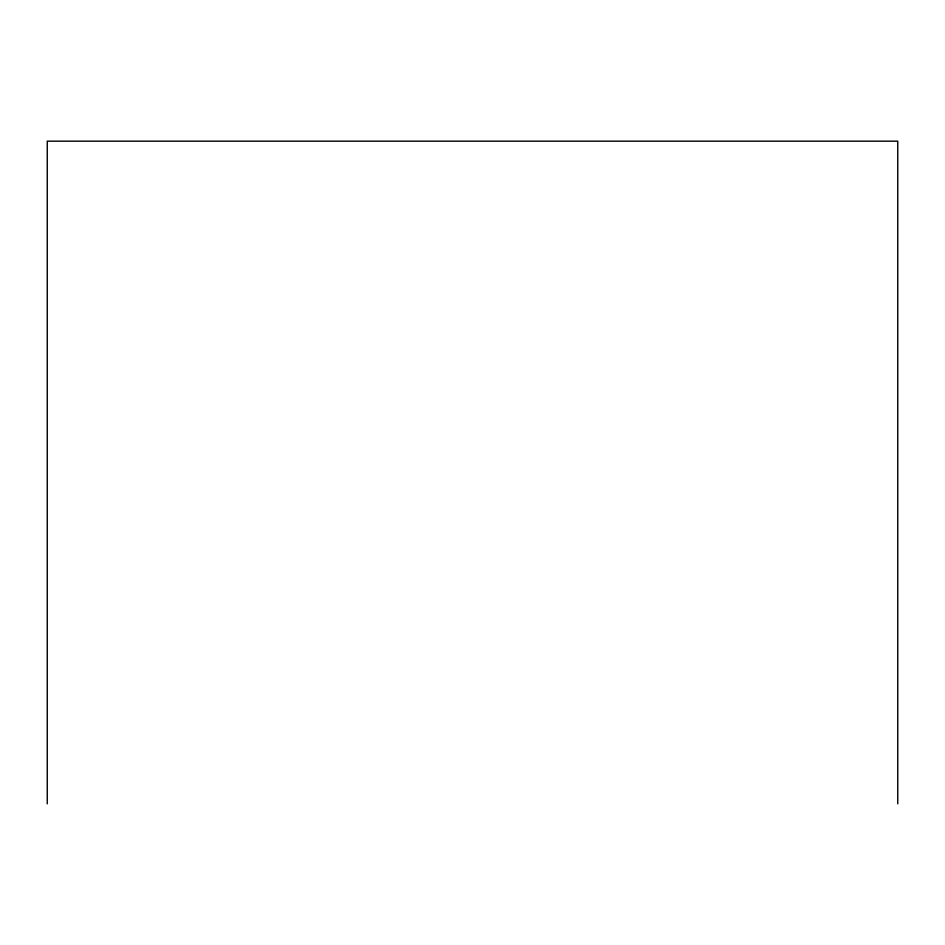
<?xml version="1.0" encoding="UTF-8"?>
<svg xmlns="http://www.w3.org/2000/svg" width="945" height="945" viewBox="0 0 945 945"><rect width="100%" height="100%" fill="white"/><g stroke="black" fill="none" stroke-linecap="round" stroke-linejoin="round"><path stroke-width="1.42" d="M897.75 803.829L897.75 141.171L47.25 141.171L47.25 803.829"/></g></svg>
